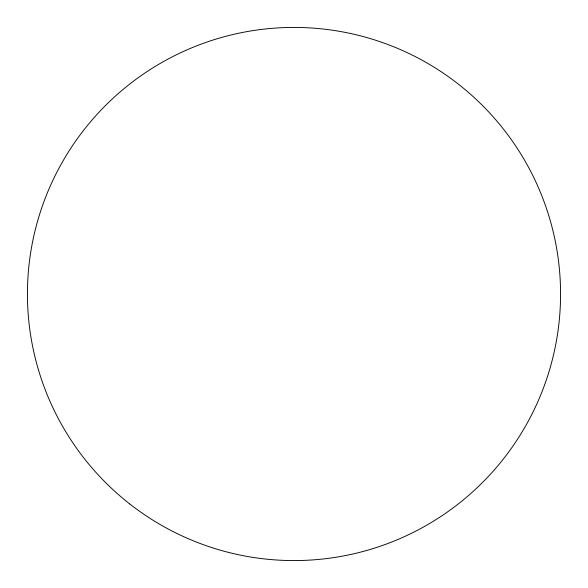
<?xml version="1.0" encoding="UTF-8"?>
<svg xmlns="http://www.w3.org/2000/svg" width="588" height="588" viewBox="0 0 588 588"><rect width="100%" height="100%" fill="white"/><g stroke="black" fill="none" stroke-linecap="round" stroke-linejoin="round"><path stroke-width="0.88" d="M129.742 503.945A266.562 266.562 0 0 0 557.946 331.279A266.562 266.562 0 0 0 194.312 46.775A266.562 266.562 0 0 0 129.742 503.945"/></g></svg>
